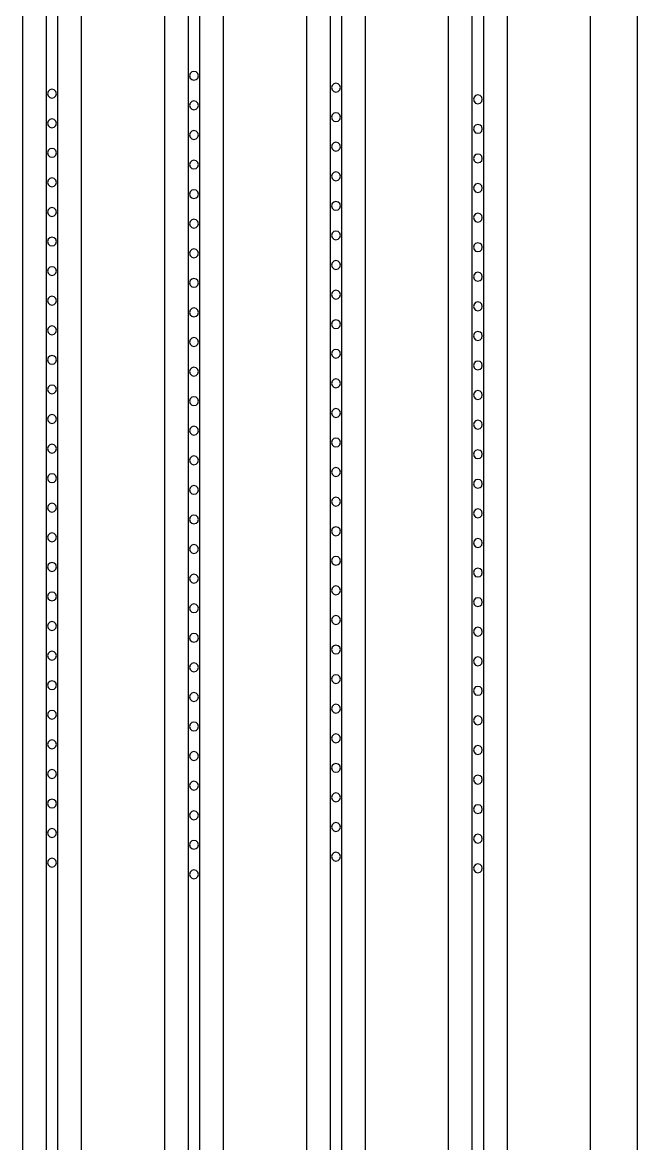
# Model space of a CAD drawing. Header units: metres. Extents: x -1805 to 1655, y -683 to 39617.
# Drawn here: x -106 to -2, y 1698.5 to 1888 of the extents above; entities that cross this region are included whole.
import ezdxf

# ---------------------------------------------------------------- set-up
doc = ezdxf.new("R2010")
doc.units = ezdxf.units.M
for name, color, linetype in [('Etching', 5, 'CONTINUOUS'), ('IONP', 7, 'CONTINUOUS'), ('Metal', 4, 'CONTINUOUS')]:
    doc.layers.add(name, color=color, linetype=linetype)

msp = doc.modelspace()

# ---------------------------------------------------------------- linework, layer by layer
at = {"layer": 'Etching'}
for points in [[(-106, 9134.24), (-106, 398.59)], [(-96, 398.59), (-96, 9134.24)], [(-82, 9134.24), (-82, 271.61)], [(-72, 271.61), (-72, 9134.24)], [(-58, 9134.24), (-58, 144.63)], [(-48, 144.63), (-48, 9134.24)], [(-34, 9134.24), (-34, 17.64)], [(-24, 17.64), (-24, 9134.24)], [(-10, 4155.73), (-10, -202.71)]]:
    msp.add_lwpolyline(points, dxfattribs=at)
at = {"layer": 'IONP'}
for points in [[(-76.25, 1878.97), (-76.35, 1879.34), (-76.62, 1879.62), (-77, 1879.72), (-77.38, 1879.62), (-77.65, 1879.34), (-77.75, 1878.97), (-77.65, 1878.59), (-77.38, 1878.32), (-77, 1878.22), (-76.62, 1878.32), (-76.35, 1878.59), (-76.25, 1878.97)], [(-100.25, 1875.95), (-100.35, 1876.33), (-100.62, 1876.6), (-101, 1876.7), (-101.38, 1876.6), (-101.65, 1876.33), (-101.75, 1875.95), (-101.65, 1875.58), (-101.38, 1875.3), (-101, 1875.2), (-100.62, 1875.3), (-100.35, 1875.58), (-100.25, 1875.95)], [(-52.25, 1876.98), (-52.35, 1877.36), (-52.62, 1877.63), (-53, 1877.73), (-53.38, 1877.63), (-53.65, 1877.36), (-53.75, 1876.98), (-53.65, 1876.61), (-53.38, 1876.33), (-53, 1876.23), (-52.62, 1876.33), (-52.35, 1876.61), (-52.25, 1876.98)], [(-76.25, 1873.97), (-76.35, 1874.34), (-76.62, 1874.62), (-77, 1874.72), (-77.38, 1874.62), (-77.65, 1874.34), (-77.75, 1873.97), (-77.65, 1873.59), (-77.38, 1873.32), (-77, 1873.22), (-76.62, 1873.32), (-76.35, 1873.59), (-76.25, 1873.97)], [(-28.25, 1875), (-28.35, 1875.38), (-28.62, 1875.65), (-29, 1875.75), (-29.38, 1875.65), (-29.65, 1875.38), (-29.75, 1875), (-29.65, 1874.62), (-29.38, 1874.35), (-29, 1874.25), (-28.62, 1874.35), (-28.35, 1874.62), (-28.25, 1875)], [(-52.25, 1871.98), (-52.35, 1872.36), (-52.62, 1872.63), (-53, 1872.73), (-53.38, 1872.63), (-53.65, 1872.36), (-53.75, 1871.98), (-53.65, 1871.61), (-53.38, 1871.33), (-53, 1871.23), (-52.62, 1871.33), (-52.35, 1871.61), (-52.25, 1871.98)], [(-100.25, 1870.95), (-100.35, 1871.33), (-100.62, 1871.6), (-101, 1871.7), (-101.38, 1871.6), (-101.65, 1871.33), (-101.75, 1870.95), (-101.65, 1870.58), (-101.38, 1870.3), (-101, 1870.2), (-100.62, 1870.3), (-100.35, 1870.58), (-100.25, 1870.95)], [(-28.25, 1870), (-28.35, 1870.38), (-28.62, 1870.65), (-29, 1870.75), (-29.38, 1870.65), (-29.65, 1870.38), (-29.75, 1870), (-29.65, 1869.62), (-29.38, 1869.35), (-29, 1869.25), (-28.62, 1869.35), (-28.35, 1869.62), (-28.25, 1870)], [(-76.25, 1868.97), (-76.35, 1869.34), (-76.62, 1869.62), (-77, 1869.72), (-77.38, 1869.62), (-77.65, 1869.34), (-77.75, 1868.97), (-77.65, 1868.59), (-77.38, 1868.32), (-77, 1868.22), (-76.62, 1868.32), (-76.35, 1868.59), (-76.25, 1868.97)], [(-52.25, 1866.98), (-52.35, 1867.36), (-52.62, 1867.63), (-53, 1867.73), (-53.38, 1867.63), (-53.65, 1867.36), (-53.75, 1866.98), (-53.65, 1866.61), (-53.38, 1866.33), (-53, 1866.23), (-52.62, 1866.33), (-52.35, 1866.61), (-52.25, 1866.98)], [(-100.25, 1865.95), (-100.35, 1866.33), (-100.62, 1866.6), (-101, 1866.7), (-101.38, 1866.6), (-101.65, 1866.33), (-101.75, 1865.95), (-101.65, 1865.58), (-101.38, 1865.3), (-101, 1865.2), (-100.62, 1865.3), (-100.35, 1865.58), (-100.25, 1865.95)], [(-28.25, 1865), (-28.35, 1865.38), (-28.62, 1865.65), (-29, 1865.75), (-29.38, 1865.65), (-29.65, 1865.38), (-29.75, 1865), (-29.65, 1864.62), (-29.38, 1864.35), (-29, 1864.25), (-28.62, 1864.35), (-28.35, 1864.62), (-28.25, 1865)], [(-76.25, 1863.97), (-76.35, 1864.34), (-76.62, 1864.62), (-77, 1864.72), (-77.38, 1864.62), (-77.65, 1864.34), (-77.75, 1863.97), (-77.65, 1863.59), (-77.38, 1863.32), (-77, 1863.22), (-76.62, 1863.32), (-76.35, 1863.59), (-76.25, 1863.97)], [(-100.25, 1860.95), (-100.35, 1861.33), (-100.62, 1861.6), (-101, 1861.7), (-101.38, 1861.6), (-101.65, 1861.33), (-101.75, 1860.95), (-101.65, 1860.58), (-101.38, 1860.3), (-101, 1860.2), (-100.62, 1860.3), (-100.35, 1860.58), (-100.25, 1860.95)], [(-52.25, 1861.98), (-52.35, 1862.36), (-52.62, 1862.63), (-53, 1862.73), (-53.38, 1862.63), (-53.65, 1862.36), (-53.75, 1861.98), (-53.65, 1861.61), (-53.38, 1861.33), (-53, 1861.23), (-52.62, 1861.33), (-52.35, 1861.61), (-52.25, 1861.98)], [(-76.25, 1858.97), (-76.35, 1859.34), (-76.62, 1859.62), (-77, 1859.72), (-77.38, 1859.62), (-77.65, 1859.34), (-77.75, 1858.97), (-77.65, 1858.59), (-77.38, 1858.32), (-77, 1858.22), (-76.62, 1858.32), (-76.35, 1858.59), (-76.25, 1858.97)], [(-28.25, 1860), (-28.35, 1860.38), (-28.62, 1860.65), (-29, 1860.75), (-29.38, 1860.65), (-29.65, 1860.38), (-29.75, 1860), (-29.65, 1859.62), (-29.38, 1859.35), (-29, 1859.25), (-28.62, 1859.35), (-28.35, 1859.62), (-28.25, 1860)], [(-52.25, 1856.98), (-52.35, 1857.36), (-52.62, 1857.63), (-53, 1857.73), (-53.38, 1857.63), (-53.65, 1857.36), (-53.75, 1856.98), (-53.65, 1856.61), (-53.38, 1856.33), (-53, 1856.23), (-52.62, 1856.33), (-52.35, 1856.61), (-52.25, 1856.98)], [(-100.25, 1855.95), (-100.35, 1856.33), (-100.62, 1856.6), (-101, 1856.7), (-101.38, 1856.6), (-101.65, 1856.33), (-101.75, 1855.95), (-101.65, 1855.58), (-101.38, 1855.3), (-101, 1855.2), (-100.62, 1855.3), (-100.35, 1855.58), (-100.25, 1855.95)], [(-28.25, 1855), (-28.35, 1855.38), (-28.62, 1855.65), (-29, 1855.75), (-29.38, 1855.65), (-29.65, 1855.38), (-29.75, 1855), (-29.65, 1854.62), (-29.38, 1854.35), (-29, 1854.25), (-28.62, 1854.35), (-28.35, 1854.62), (-28.25, 1855)], [(-76.25, 1853.97), (-76.35, 1854.34), (-76.62, 1854.62), (-77, 1854.72), (-77.38, 1854.62), (-77.65, 1854.34), (-77.75, 1853.97), (-77.65, 1853.59), (-77.38, 1853.32), (-77, 1853.22), (-76.62, 1853.32), (-76.35, 1853.59), (-76.25, 1853.97)], [(-52.25, 1851.98), (-52.35, 1852.36), (-52.62, 1852.63), (-53, 1852.73), (-53.38, 1852.63), (-53.65, 1852.36), (-53.75, 1851.98), (-53.65, 1851.61), (-53.38, 1851.33), (-53, 1851.23), (-52.62, 1851.33), (-52.35, 1851.61), (-52.25, 1851.98)], [(-100.25, 1850.95), (-100.35, 1851.33), (-100.62, 1851.6), (-101, 1851.7), (-101.38, 1851.6), (-101.65, 1851.33), (-101.75, 1850.95), (-101.65, 1850.58), (-101.38, 1850.3), (-101, 1850.2), (-100.62, 1850.3), (-100.35, 1850.58), (-100.25, 1850.95)], [(-28.25, 1850), (-28.35, 1850.38), (-28.62, 1850.65), (-29, 1850.75), (-29.38, 1850.65), (-29.65, 1850.38), (-29.75, 1850), (-29.65, 1849.62), (-29.38, 1849.35), (-29, 1849.25), (-28.62, 1849.35), (-28.35, 1849.62), (-28.25, 1850)], [(-76.25, 1848.97), (-76.35, 1849.34), (-76.62, 1849.62), (-77, 1849.72), (-77.38, 1849.62), (-77.65, 1849.34), (-77.75, 1848.97), (-77.65, 1848.59), (-77.38, 1848.32), (-77, 1848.22), (-76.62, 1848.32), (-76.35, 1848.59), (-76.25, 1848.97)], [(-100.25, 1845.95), (-100.35, 1846.33), (-100.62, 1846.6), (-101, 1846.7), (-101.38, 1846.6), (-101.65, 1846.33), (-101.75, 1845.95), (-101.65, 1845.58), (-101.38, 1845.3), (-101, 1845.2), (-100.62, 1845.3), (-100.35, 1845.58), (-100.25, 1845.95)], [(-52.25, 1846.98), (-52.35, 1847.36), (-52.62, 1847.63), (-53, 1847.73), (-53.38, 1847.63), (-53.65, 1847.36), (-53.75, 1846.98), (-53.65, 1846.61), (-53.38, 1846.33), (-53, 1846.23), (-52.62, 1846.33), (-52.35, 1846.61), (-52.25, 1846.98)], [(-76.25, 1843.97), (-76.35, 1844.34), (-76.62, 1844.62), (-77, 1844.72), (-77.38, 1844.62), (-77.65, 1844.34), (-77.75, 1843.97), (-77.65, 1843.59), (-77.38, 1843.32), (-77, 1843.22), (-76.62, 1843.32), (-76.35, 1843.59), (-76.25, 1843.97)], [(-28.25, 1845), (-28.35, 1845.38), (-28.62, 1845.65), (-29, 1845.75), (-29.38, 1845.65), (-29.65, 1845.38), (-29.75, 1845), (-29.65, 1844.62), (-29.38, 1844.35), (-29, 1844.25), (-28.62, 1844.35), (-28.35, 1844.62), (-28.25, 1845)], [(-52.25, 1841.98), (-52.35, 1842.36), (-52.62, 1842.63), (-53, 1842.73), (-53.38, 1842.63), (-53.65, 1842.36), (-53.75, 1841.98), (-53.65, 1841.61), (-53.38, 1841.33), (-53, 1841.23), (-52.62, 1841.33), (-52.35, 1841.61), (-52.25, 1841.98)], [(-100.25, 1840.95), (-100.35, 1841.33), (-100.62, 1841.6), (-101, 1841.7), (-101.38, 1841.6), (-101.65, 1841.33), (-101.75, 1840.95), (-101.65, 1840.58), (-101.38, 1840.3), (-101, 1840.2), (-100.62, 1840.3), (-100.35, 1840.58), (-100.25, 1840.95)], [(-28.25, 1840), (-28.35, 1840.38), (-28.62, 1840.65), (-29, 1840.75), (-29.38, 1840.65), (-29.65, 1840.38), (-29.75, 1840), (-29.65, 1839.62), (-29.38, 1839.35), (-29, 1839.25), (-28.62, 1839.35), (-28.35, 1839.62), (-28.25, 1840)], [(-76.25, 1838.97), (-76.35, 1839.34), (-76.62, 1839.62), (-77, 1839.72), (-77.38, 1839.62), (-77.65, 1839.34), (-77.75, 1838.97), (-77.65, 1838.59), (-77.38, 1838.32), (-77, 1838.22), (-76.62, 1838.32), (-76.35, 1838.59), (-76.25, 1838.97)], [(-100.25, 1835.95), (-100.35, 1836.33), (-100.62, 1836.6), (-101, 1836.7), (-101.38, 1836.6), (-101.65, 1836.33), (-101.75, 1835.95), (-101.65, 1835.58), (-101.38, 1835.3), (-101, 1835.2), (-100.62, 1835.3), (-100.35, 1835.58), (-100.25, 1835.95)], [(-52.25, 1836.98), (-52.35, 1837.36), (-52.62, 1837.63), (-53, 1837.73), (-53.38, 1837.63), (-53.65, 1837.36), (-53.75, 1836.98), (-53.65, 1836.61), (-53.38, 1836.33), (-53, 1836.23), (-52.62, 1836.33), (-52.35, 1836.61), (-52.25, 1836.98)], [(-76.25, 1833.97), (-76.35, 1834.34), (-76.62, 1834.62), (-77, 1834.72), (-77.38, 1834.62), (-77.65, 1834.34), (-77.75, 1833.97), (-77.65, 1833.59), (-77.38, 1833.32), (-77, 1833.22), (-76.62, 1833.32), (-76.35, 1833.59), (-76.25, 1833.97)], [(-28.25, 1835), (-28.35, 1835.38), (-28.62, 1835.65), (-29, 1835.75), (-29.38, 1835.65), (-29.65, 1835.38), (-29.75, 1835), (-29.65, 1834.62), (-29.38, 1834.35), (-29, 1834.25), (-28.62, 1834.35), (-28.35, 1834.62), (-28.25, 1835)], [(-100.25, 1830.95), (-100.35, 1831.33), (-100.62, 1831.6), (-101, 1831.7), (-101.38, 1831.6), (-101.65, 1831.33), (-101.75, 1830.95), (-101.65, 1830.58), (-101.38, 1830.3), (-101, 1830.2), (-100.62, 1830.3), (-100.35, 1830.58), (-100.25, 1830.95)], [(-52.25, 1831.98), (-52.35, 1832.36), (-52.62, 1832.63), (-53, 1832.73), (-53.38, 1832.63), (-53.65, 1832.36), (-53.75, 1831.98), (-53.65, 1831.61), (-53.38, 1831.33), (-53, 1831.23), (-52.62, 1831.33), (-52.35, 1831.61), (-52.25, 1831.98)], [(-76.25, 1828.97), (-76.35, 1829.34), (-76.62, 1829.62), (-77, 1829.72), (-77.38, 1829.62), (-77.65, 1829.34), (-77.75, 1828.97), (-77.65, 1828.59), (-77.38, 1828.32), (-77, 1828.22), (-76.62, 1828.32), (-76.35, 1828.59), (-76.25, 1828.97)], [(-28.25, 1830), (-28.35, 1830.38), (-28.62, 1830.65), (-29, 1830.75), (-29.38, 1830.65), (-29.65, 1830.38), (-29.75, 1830), (-29.65, 1829.62), (-29.38, 1829.35), (-29, 1829.25), (-28.62, 1829.35), (-28.35, 1829.62), (-28.25, 1830)], [(-52.25, 1826.98), (-52.35, 1827.36), (-52.62, 1827.63), (-53, 1827.73), (-53.38, 1827.63), (-53.65, 1827.36), (-53.75, 1826.98), (-53.65, 1826.61), (-53.38, 1826.33), (-53, 1826.23), (-52.62, 1826.33), (-52.35, 1826.61), (-52.25, 1826.98)], [(-100.25, 1825.95), (-100.35, 1826.33), (-100.62, 1826.6), (-101, 1826.7), (-101.38, 1826.6), (-101.65, 1826.33), (-101.75, 1825.95), (-101.65, 1825.58), (-101.38, 1825.3), (-101, 1825.2), (-100.62, 1825.3), (-100.35, 1825.58), (-100.25, 1825.95)], [(-28.25, 1825), (-28.35, 1825.38), (-28.62, 1825.65), (-29, 1825.75), (-29.38, 1825.65), (-29.65, 1825.38), (-29.75, 1825), (-29.65, 1824.62), (-29.38, 1824.35), (-29, 1824.25), (-28.62, 1824.35), (-28.35, 1824.62), (-28.25, 1825)], [(-76.25, 1823.97), (-76.35, 1824.34), (-76.62, 1824.62), (-77, 1824.72), (-77.38, 1824.62), (-77.65, 1824.34), (-77.75, 1823.97), (-77.65, 1823.59), (-77.38, 1823.32), (-77, 1823.22), (-76.62, 1823.32), (-76.35, 1823.59), (-76.25, 1823.97)], [(-100.25, 1820.95), (-100.35, 1821.33), (-100.62, 1821.6), (-101, 1821.7), (-101.38, 1821.6), (-101.65, 1821.33), (-101.75, 1820.95), (-101.65, 1820.58), (-101.38, 1820.3), (-101, 1820.2), (-100.62, 1820.3), (-100.35, 1820.58), (-100.25, 1820.95)], [(-52.25, 1821.98), (-52.35, 1822.36), (-52.62, 1822.63), (-53, 1822.73), (-53.38, 1822.63), (-53.65, 1822.36), (-53.75, 1821.98), (-53.65, 1821.61), (-53.38, 1821.33), (-53, 1821.23), (-52.62, 1821.33), (-52.35, 1821.61), (-52.25, 1821.98)], [(-76.25, 1818.97), (-76.35, 1819.34), (-76.62, 1819.62), (-77, 1819.72), (-77.38, 1819.62), (-77.65, 1819.34), (-77.75, 1818.97), (-77.65, 1818.59), (-77.38, 1818.32), (-77, 1818.22), (-76.62, 1818.32), (-76.35, 1818.59), (-76.25, 1818.97)], [(-28.25, 1820), (-28.35, 1820.38), (-28.62, 1820.65), (-29, 1820.75), (-29.38, 1820.65), (-29.65, 1820.38), (-29.75, 1820), (-29.65, 1819.62), (-29.38, 1819.35), (-29, 1819.25), (-28.62, 1819.35), (-28.35, 1819.62), (-28.25, 1820)], [(-52.25, 1816.98), (-52.35, 1817.36), (-52.62, 1817.63), (-53, 1817.73), (-53.38, 1817.63), (-53.65, 1817.36), (-53.75, 1816.98), (-53.65, 1816.61), (-53.38, 1816.33), (-53, 1816.23), (-52.62, 1816.33), (-52.35, 1816.61), (-52.25, 1816.98)], [(-100.25, 1815.95), (-100.35, 1816.33), (-100.62, 1816.6), (-101, 1816.7), (-101.38, 1816.6), (-101.65, 1816.33), (-101.75, 1815.95), (-101.65, 1815.58), (-101.38, 1815.3), (-101, 1815.2), (-100.62, 1815.3), (-100.35, 1815.58), (-100.25, 1815.95)], [(-28.25, 1815), (-28.35, 1815.38), (-28.62, 1815.65), (-29, 1815.75), (-29.38, 1815.65), (-29.65, 1815.38), (-29.75, 1815), (-29.65, 1814.62), (-29.38, 1814.35), (-29, 1814.25), (-28.62, 1814.35), (-28.35, 1814.62), (-28.25, 1815)], [(-76.25, 1813.97), (-76.35, 1814.34), (-76.62, 1814.62), (-77, 1814.72), (-77.38, 1814.62), (-77.65, 1814.34), (-77.75, 1813.97), (-77.65, 1813.59), (-77.38, 1813.32), (-77, 1813.22), (-76.62, 1813.32), (-76.35, 1813.59), (-76.25, 1813.97)], [(-52.25, 1811.98), (-52.35, 1812.36), (-52.62, 1812.63), (-53, 1812.73), (-53.38, 1812.63), (-53.65, 1812.36), (-53.75, 1811.98), (-53.65, 1811.61), (-53.38, 1811.33), (-53, 1811.23), (-52.62, 1811.33), (-52.35, 1811.61), (-52.25, 1811.98)], [(-100.25, 1810.95), (-100.35, 1811.33), (-100.62, 1811.6), (-101, 1811.7), (-101.38, 1811.6), (-101.65, 1811.33), (-101.75, 1810.95), (-101.65, 1810.58), (-101.38, 1810.3), (-101, 1810.2), (-100.62, 1810.3), (-100.35, 1810.58), (-100.25, 1810.95)], [(-28.25, 1810), (-28.35, 1810.38), (-28.62, 1810.65), (-29, 1810.75), (-29.38, 1810.65), (-29.65, 1810.38), (-29.75, 1810), (-29.65, 1809.62), (-29.38, 1809.35), (-29, 1809.25), (-28.62, 1809.35), (-28.35, 1809.62), (-28.25, 1810)], [(-76.25, 1808.97), (-76.35, 1809.34), (-76.62, 1809.62), (-77, 1809.72), (-77.38, 1809.62), (-77.65, 1809.34), (-77.75, 1808.97), (-77.65, 1808.59), (-77.38, 1808.32), (-77, 1808.22), (-76.62, 1808.32), (-76.35, 1808.59), (-76.25, 1808.97)], [(-100.25, 1805.95), (-100.35, 1806.33), (-100.62, 1806.6), (-101, 1806.7), (-101.38, 1806.6), (-101.65, 1806.33), (-101.75, 1805.95), (-101.65, 1805.58), (-101.38, 1805.3), (-101, 1805.2), (-100.62, 1805.3), (-100.35, 1805.58), (-100.25, 1805.95)], [(-52.25, 1806.98), (-52.35, 1807.36), (-52.62, 1807.63), (-53, 1807.73), (-53.38, 1807.63), (-53.65, 1807.36), (-53.75, 1806.98), (-53.65, 1806.61), (-53.38, 1806.33), (-53, 1806.23), (-52.62, 1806.33), (-52.35, 1806.61), (-52.25, 1806.98)], [(-76.25, 1803.97), (-76.35, 1804.34), (-76.62, 1804.62), (-77, 1804.72), (-77.38, 1804.62), (-77.65, 1804.34), (-77.75, 1803.97), (-77.65, 1803.59), (-77.38, 1803.32), (-77, 1803.22), (-76.62, 1803.32), (-76.35, 1803.59), (-76.25, 1803.97)], [(-28.25, 1805), (-28.35, 1805.38), (-28.62, 1805.65), (-29, 1805.75), (-29.38, 1805.65), (-29.65, 1805.38), (-29.75, 1805), (-29.65, 1804.62), (-29.38, 1804.35), (-29, 1804.25), (-28.62, 1804.35), (-28.35, 1804.62), (-28.25, 1805)], [(-52.25, 1801.98), (-52.35, 1802.36), (-52.62, 1802.63), (-53, 1802.73), (-53.38, 1802.63), (-53.65, 1802.36), (-53.75, 1801.98), (-53.65, 1801.61), (-53.38, 1801.33), (-53, 1801.23), (-52.62, 1801.33), (-52.35, 1801.61), (-52.25, 1801.98)], [(-100.25, 1800.95), (-100.35, 1801.33), (-100.62, 1801.6), (-101, 1801.7), (-101.38, 1801.6), (-101.65, 1801.33), (-101.75, 1800.95), (-101.65, 1800.58), (-101.38, 1800.3), (-101, 1800.2), (-100.62, 1800.3), (-100.35, 1800.58), (-100.25, 1800.95)], [(-28.25, 1800), (-28.35, 1800.38), (-28.62, 1800.65), (-29, 1800.75), (-29.38, 1800.65), (-29.65, 1800.38), (-29.75, 1800), (-29.65, 1799.62), (-29.38, 1799.35), (-29, 1799.25), (-28.62, 1799.35), (-28.35, 1799.62), (-28.25, 1800)], [(-76.25, 1798.97), (-76.35, 1799.34), (-76.62, 1799.62), (-77, 1799.72), (-77.38, 1799.62), (-77.65, 1799.34), (-77.75, 1798.97), (-77.65, 1798.59), (-77.38, 1798.32), (-77, 1798.22), (-76.62, 1798.32), (-76.35, 1798.59), (-76.25, 1798.97)], [(-52.25, 1796.98), (-52.35, 1797.36), (-52.62, 1797.63), (-53, 1797.73), (-53.38, 1797.63), (-53.65, 1797.36), (-53.75, 1796.98), (-53.65, 1796.61), (-53.38, 1796.33), (-53, 1796.23), (-52.62, 1796.33), (-52.35, 1796.61), (-52.25, 1796.98)], [(-100.25, 1795.95), (-100.35, 1796.33), (-100.62, 1796.6), (-101, 1796.7), (-101.38, 1796.6), (-101.65, 1796.33), (-101.75, 1795.95), (-101.65, 1795.58), (-101.38, 1795.3), (-101, 1795.2), (-100.62, 1795.3), (-100.35, 1795.58), (-100.25, 1795.95)], [(-28.25, 1795), (-28.35, 1795.38), (-28.62, 1795.65), (-29, 1795.75), (-29.38, 1795.65), (-29.65, 1795.38), (-29.75, 1795), (-29.65, 1794.62), (-29.38, 1794.35), (-29, 1794.25), (-28.62, 1794.35), (-28.35, 1794.62), (-28.25, 1795)], [(-76.25, 1793.97), (-76.35, 1794.34), (-76.62, 1794.62), (-77, 1794.72), (-77.38, 1794.62), (-77.65, 1794.34), (-77.75, 1793.97), (-77.65, 1793.59), (-77.38, 1793.32), (-77, 1793.22), (-76.62, 1793.32), (-76.35, 1793.59), (-76.25, 1793.97)], [(-100.25, 1790.95), (-100.35, 1791.33), (-100.62, 1791.6), (-101, 1791.7), (-101.38, 1791.6), (-101.65, 1791.33), (-101.75, 1790.95), (-101.65, 1790.58), (-101.38, 1790.3), (-101, 1790.2), (-100.62, 1790.3), (-100.35, 1790.58), (-100.25, 1790.95)], [(-52.25, 1791.98), (-52.35, 1792.36), (-52.62, 1792.63), (-53, 1792.73), (-53.38, 1792.63), (-53.65, 1792.36), (-53.75, 1791.98), (-53.65, 1791.61), (-53.38, 1791.33), (-53, 1791.23), (-52.62, 1791.33), (-52.35, 1791.61), (-52.25, 1791.98)], [(-76.25, 1788.97), (-76.35, 1789.34), (-76.62, 1789.62), (-77, 1789.72), (-77.38, 1789.62), (-77.65, 1789.34), (-77.75, 1788.97), (-77.65, 1788.59), (-77.38, 1788.32), (-77, 1788.22), (-76.62, 1788.32), (-76.35, 1788.59), (-76.25, 1788.97)], [(-28.25, 1790), (-28.35, 1790.38), (-28.62, 1790.65), (-29, 1790.75), (-29.38, 1790.65), (-29.65, 1790.38), (-29.75, 1790), (-29.65, 1789.62), (-29.38, 1789.35), (-29, 1789.25), (-28.62, 1789.35), (-28.35, 1789.62), (-28.25, 1790)], [(-52.25, 1786.98), (-52.35, 1787.36), (-52.62, 1787.63), (-53, 1787.73), (-53.38, 1787.63), (-53.65, 1787.36), (-53.75, 1786.98), (-53.65, 1786.61), (-53.38, 1786.33), (-53, 1786.23), (-52.62, 1786.33), (-52.35, 1786.61), (-52.25, 1786.98)], [(-100.25, 1785.95), (-100.35, 1786.33), (-100.62, 1786.6), (-101, 1786.7), (-101.38, 1786.6), (-101.65, 1786.33), (-101.75, 1785.95), (-101.65, 1785.58), (-101.38, 1785.3), (-101, 1785.2), (-100.62, 1785.3), (-100.35, 1785.58), (-100.25, 1785.95)], [(-28.25, 1785), (-28.35, 1785.38), (-28.62, 1785.65), (-29, 1785.75), (-29.38, 1785.65), (-29.65, 1785.38), (-29.75, 1785), (-29.65, 1784.62), (-29.38, 1784.35), (-29, 1784.25), (-28.62, 1784.35), (-28.35, 1784.62), (-28.25, 1785)], [(-76.25, 1783.97), (-76.35, 1784.34), (-76.62, 1784.62), (-77, 1784.72), (-77.38, 1784.62), (-77.65, 1784.34), (-77.75, 1783.97), (-77.65, 1783.59), (-77.38, 1783.32), (-77, 1783.22), (-76.62, 1783.32), (-76.35, 1783.59), (-76.25, 1783.97)], [(-100.25, 1780.95), (-100.35, 1781.33), (-100.62, 1781.6), (-101, 1781.7), (-101.38, 1781.6), (-101.65, 1781.33), (-101.75, 1780.95), (-101.65, 1780.58), (-101.38, 1780.3), (-101, 1780.2), (-100.62, 1780.3), (-100.35, 1780.58), (-100.25, 1780.95)], [(-52.25, 1781.98), (-52.35, 1782.36), (-52.62, 1782.63), (-53, 1782.73), (-53.38, 1782.63), (-53.65, 1782.36), (-53.75, 1781.98), (-53.65, 1781.61), (-53.38, 1781.33), (-53, 1781.23), (-52.62, 1781.33), (-52.35, 1781.61), (-52.25, 1781.98)], [(-76.25, 1778.97), (-76.35, 1779.34), (-76.62, 1779.62), (-77, 1779.72), (-77.38, 1779.62), (-77.65, 1779.34), (-77.75, 1778.97), (-77.65, 1778.59), (-77.38, 1778.32), (-77, 1778.22), (-76.62, 1778.32), (-76.35, 1778.59), (-76.25, 1778.97)], [(-28.25, 1780), (-28.35, 1780.38), (-28.62, 1780.65), (-29, 1780.75), (-29.38, 1780.65), (-29.65, 1780.38), (-29.75, 1780), (-29.65, 1779.62), (-29.38, 1779.35), (-29, 1779.25), (-28.62, 1779.35), (-28.35, 1779.62), (-28.25, 1780)], [(-100.25, 1775.95), (-100.35, 1776.33), (-100.62, 1776.6), (-101, 1776.7), (-101.38, 1776.6), (-101.65, 1776.33), (-101.75, 1775.95), (-101.65, 1775.58), (-101.38, 1775.3), (-101, 1775.2), (-100.62, 1775.3), (-100.35, 1775.58), (-100.25, 1775.95)], [(-52.25, 1776.98), (-52.35, 1777.36), (-52.62, 1777.63), (-53, 1777.73), (-53.38, 1777.63), (-53.65, 1777.36), (-53.75, 1776.98), (-53.65, 1776.61), (-53.38, 1776.33), (-53, 1776.23), (-52.62, 1776.33), (-52.35, 1776.61), (-52.25, 1776.98)], [(-76.25, 1773.97), (-76.35, 1774.34), (-76.62, 1774.62), (-77, 1774.72), (-77.38, 1774.62), (-77.65, 1774.34), (-77.75, 1773.97), (-77.65, 1773.59), (-77.38, 1773.32), (-77, 1773.22), (-76.62, 1773.32), (-76.35, 1773.59), (-76.25, 1773.97)], [(-28.25, 1775), (-28.35, 1775.38), (-28.62, 1775.65), (-29, 1775.75), (-29.38, 1775.65), (-29.65, 1775.38), (-29.75, 1775), (-29.65, 1774.62), (-29.38, 1774.35), (-29, 1774.25), (-28.62, 1774.35), (-28.35, 1774.62), (-28.25, 1775)], [(-52.25, 1771.98), (-52.35, 1772.36), (-52.62, 1772.63), (-53, 1772.73), (-53.38, 1772.63), (-53.65, 1772.36), (-53.75, 1771.98), (-53.65, 1771.61), (-53.38, 1771.33), (-53, 1771.23), (-52.62, 1771.33), (-52.35, 1771.61), (-52.25, 1771.98)], [(-100.25, 1770.95), (-100.35, 1771.33), (-100.62, 1771.6), (-101, 1771.7), (-101.38, 1771.6), (-101.65, 1771.33), (-101.75, 1770.95), (-101.65, 1770.58), (-101.38, 1770.3), (-101, 1770.2), (-100.62, 1770.3), (-100.35, 1770.58), (-100.25, 1770.95)], [(-28.25, 1770), (-28.35, 1770.38), (-28.62, 1770.65), (-29, 1770.75), (-29.38, 1770.65), (-29.65, 1770.38), (-29.75, 1770), (-29.65, 1769.62), (-29.38, 1769.35), (-29, 1769.25), (-28.62, 1769.35), (-28.35, 1769.62), (-28.25, 1770)], [(-76.25, 1768.97), (-76.35, 1769.34), (-76.62, 1769.62), (-77, 1769.72), (-77.38, 1769.62), (-77.65, 1769.34), (-77.75, 1768.97), (-77.65, 1768.59), (-77.38, 1768.32), (-77, 1768.22), (-76.62, 1768.32), (-76.35, 1768.59), (-76.25, 1768.97)], [(-100.25, 1765.95), (-100.35, 1766.33), (-100.62, 1766.6), (-101, 1766.7), (-101.38, 1766.6), (-101.65, 1766.33), (-101.75, 1765.95), (-101.65, 1765.58), (-101.38, 1765.3), (-101, 1765.2), (-100.62, 1765.3), (-100.35, 1765.58), (-100.25, 1765.95)], [(-52.25, 1766.98), (-52.35, 1767.36), (-52.62, 1767.63), (-53, 1767.73), (-53.38, 1767.63), (-53.65, 1767.36), (-53.75, 1766.98), (-53.65, 1766.61), (-53.38, 1766.33), (-53, 1766.23), (-52.62, 1766.33), (-52.35, 1766.61), (-52.25, 1766.98)], [(-76.25, 1763.97), (-76.35, 1764.34), (-76.62, 1764.62), (-77, 1764.72), (-77.38, 1764.62), (-77.65, 1764.34), (-77.75, 1763.97), (-77.65, 1763.59), (-77.38, 1763.32), (-77, 1763.22), (-76.62, 1763.32), (-76.35, 1763.59), (-76.25, 1763.97)], [(-28.25, 1765), (-28.35, 1765.38), (-28.62, 1765.65), (-29, 1765.75), (-29.38, 1765.65), (-29.65, 1765.38), (-29.75, 1765), (-29.65, 1764.62), (-29.38, 1764.35), (-29, 1764.25), (-28.62, 1764.35), (-28.35, 1764.62), (-28.25, 1765)], [(-52.25, 1761.98), (-52.35, 1762.36), (-52.62, 1762.63), (-53, 1762.73), (-53.38, 1762.63), (-53.65, 1762.36), (-53.75, 1761.98), (-53.65, 1761.61), (-53.38, 1761.33), (-53, 1761.23), (-52.62, 1761.33), (-52.35, 1761.61), (-52.25, 1761.98)], [(-100.25, 1760.95), (-100.35, 1761.33), (-100.62, 1761.6), (-101, 1761.7), (-101.38, 1761.6), (-101.65, 1761.33), (-101.75, 1760.95), (-101.65, 1760.58), (-101.38, 1760.3), (-101, 1760.2), (-100.62, 1760.3), (-100.35, 1760.58), (-100.25, 1760.95)], [(-76.25, 1758.97), (-76.35, 1759.34), (-76.62, 1759.62), (-77, 1759.72), (-77.38, 1759.62), (-77.65, 1759.34), (-77.75, 1758.97), (-77.65, 1758.59), (-77.38, 1758.32), (-77, 1758.22), (-76.62, 1758.32), (-76.35, 1758.59), (-76.25, 1758.97)], [(-28.25, 1760), (-28.35, 1760.38), (-28.62, 1760.65), (-29, 1760.75), (-29.38, 1760.65), (-29.65, 1760.38), (-29.75, 1760), (-29.65, 1759.62), (-29.38, 1759.35), (-29, 1759.25), (-28.62, 1759.35), (-28.35, 1759.62), (-28.25, 1760)], [(-52.25, 1756.98), (-52.35, 1757.36), (-52.62, 1757.63), (-53, 1757.73), (-53.38, 1757.63), (-53.65, 1757.36), (-53.75, 1756.98), (-53.65, 1756.61), (-53.38, 1756.33), (-53, 1756.23), (-52.62, 1756.33), (-52.35, 1756.61), (-52.25, 1756.98)], [(-100.25, 1755.95), (-100.35, 1756.33), (-100.62, 1756.6), (-101, 1756.7), (-101.38, 1756.6), (-101.65, 1756.33), (-101.75, 1755.95), (-101.65, 1755.58), (-101.38, 1755.3), (-101, 1755.2), (-100.62, 1755.3), (-100.35, 1755.58), (-100.25, 1755.95)], [(-28.25, 1755), (-28.35, 1755.38), (-28.62, 1755.65), (-29, 1755.75), (-29.38, 1755.65), (-29.65, 1755.38), (-29.75, 1755), (-29.65, 1754.62), (-29.38, 1754.35), (-29, 1754.25), (-28.62, 1754.35), (-28.35, 1754.62), (-28.25, 1755)], [(-76.25, 1753.97), (-76.35, 1754.34), (-76.62, 1754.62), (-77, 1754.72), (-77.38, 1754.62), (-77.65, 1754.34), (-77.75, 1753.97), (-77.65, 1753.59), (-77.38, 1753.32), (-77, 1753.22), (-76.62, 1753.32), (-76.35, 1753.59), (-76.25, 1753.97)], [(-100.25, 1750.95), (-100.35, 1751.33), (-100.62, 1751.6), (-101, 1751.7), (-101.38, 1751.6), (-101.65, 1751.33), (-101.75, 1750.95), (-101.65, 1750.58), (-101.38, 1750.3), (-101, 1750.2), (-100.62, 1750.3), (-100.35, 1750.58), (-100.25, 1750.95)], [(-52.25, 1751.98), (-52.35, 1752.36), (-52.62, 1752.63), (-53, 1752.73), (-53.38, 1752.63), (-53.65, 1752.36), (-53.75, 1751.98), (-53.65, 1751.61), (-53.38, 1751.33), (-53, 1751.23), (-52.62, 1751.33), (-52.35, 1751.61), (-52.25, 1751.98)], [(-76.25, 1748.97), (-76.35, 1749.34), (-76.62, 1749.62), (-77, 1749.72), (-77.38, 1749.62), (-77.65, 1749.34), (-77.75, 1748.97), (-77.65, 1748.59), (-77.38, 1748.32), (-77, 1748.22), (-76.62, 1748.32), (-76.35, 1748.59), (-76.25, 1748.97)], [(-28.25, 1750), (-28.35, 1750.38), (-28.62, 1750.65), (-29, 1750.75), (-29.38, 1750.65), (-29.65, 1750.38), (-29.75, 1750), (-29.65, 1749.62), (-29.38, 1749.35), (-29, 1749.25), (-28.62, 1749.35), (-28.35, 1749.62), (-28.25, 1750)], [(-52.25, 1746.98), (-52.35, 1747.36), (-52.62, 1747.63), (-53, 1747.73), (-53.38, 1747.63), (-53.65, 1747.36), (-53.75, 1746.98), (-53.65, 1746.61), (-53.38, 1746.33), (-53, 1746.23), (-52.62, 1746.33), (-52.35, 1746.61), (-52.25, 1746.98)], [(-100.25, 1745.95), (-100.35, 1746.33), (-100.62, 1746.6), (-101, 1746.7), (-101.38, 1746.6), (-101.65, 1746.33), (-101.75, 1745.95), (-101.65, 1745.58), (-101.38, 1745.3), (-101, 1745.2), (-100.62, 1745.3), (-100.35, 1745.58), (-100.25, 1745.95)], [(-28.25, 1745), (-28.35, 1745.38), (-28.62, 1745.65), (-29, 1745.75), (-29.38, 1745.65), (-29.65, 1745.38), (-29.75, 1745), (-29.65, 1744.62), (-29.38, 1744.35), (-29, 1744.25), (-28.62, 1744.35), (-28.35, 1744.62), (-28.25, 1745)], [(-76.25, 1743.97), (-76.35, 1744.34), (-76.62, 1744.62), (-77, 1744.72), (-77.38, 1744.62), (-77.65, 1744.34), (-77.75, 1743.97), (-77.65, 1743.59), (-77.38, 1743.32), (-77, 1743.22), (-76.62, 1743.32), (-76.35, 1743.59), (-76.25, 1743.97)]]:
    msp.add_lwpolyline(points, close=True, dxfattribs=at)
at = {"layer": 'Metal'}
for points in [[(-102, 9436.51), (-102, 394.78)], [(-100, 394.78), (-100, 9436.51)], [(-78, 9436.51), (-78, 267.8)], [(-76, 267.8), (-76, 9436.51)], [(-54, 9436.51), (-54, 140.81)], [(-52, 140.81), (-52, 9436.51)], [(-30, 9436.51), (-30, 13.83)], [(-28, 13.83), (-28, 9436.51)], [(-2, -200.37), (-2, 4153.38)]]:
    msp.add_lwpolyline(points, dxfattribs=at)

doc.saveas('drawing.dxf')
